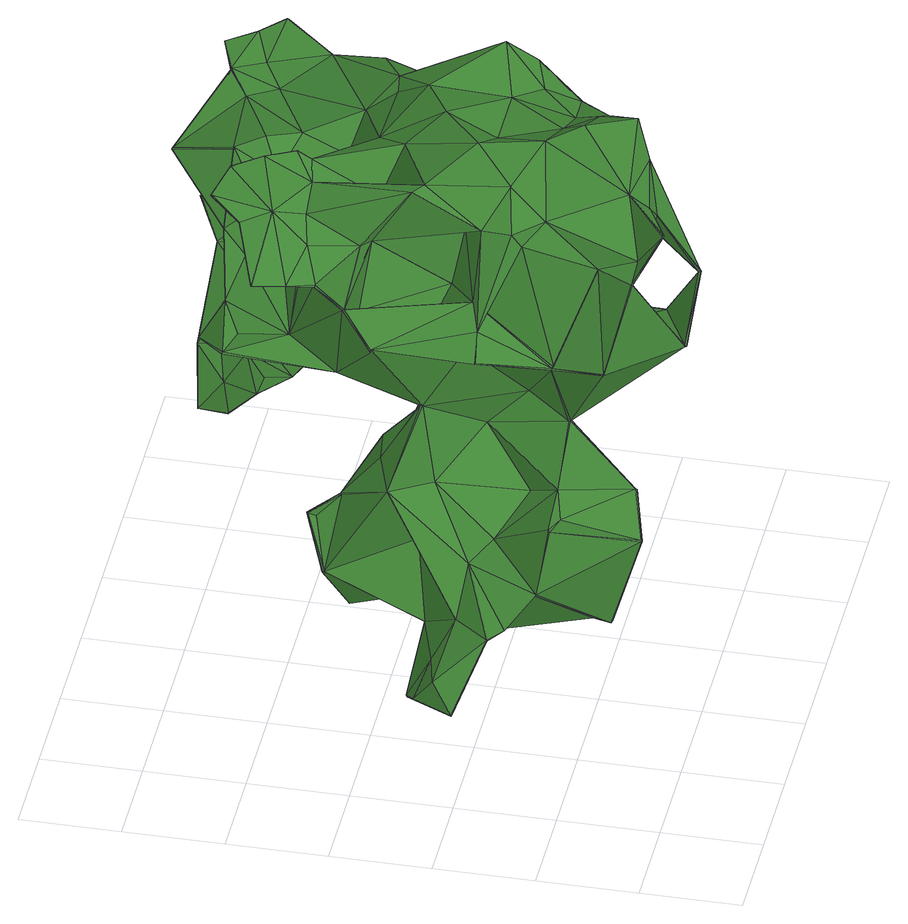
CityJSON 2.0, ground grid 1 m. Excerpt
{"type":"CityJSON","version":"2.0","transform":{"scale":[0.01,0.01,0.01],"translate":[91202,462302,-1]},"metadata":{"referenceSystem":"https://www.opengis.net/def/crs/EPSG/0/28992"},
"CityObjects":{
"tree1":{"type":"SolitaryVegetationObject","attributes":{"gtid":295,"crown_width_m":4.89,"crown_median_z":3.47,"trunk_H_m":4.17,"trunk_DBH_m":0.156,"trunk_radius_m":0.0779,"trunk_base_height_m":-0.7,"original_gtid":"300"},"geometry":[{"type":"Solid","lod":"3","boundaries":[[[[0,1,2]],[[3,4,5]],[[6,7,8]],[[9,10,11]],[[12,13,14]],[[15,16,2]],[[17,18,19]],[[20,21,22]],[[23,24,25]],[[26,27,28]],[[29,28,27]],[[30,31,32]],[[33,34,35]],[[17,19,36]],[[37,38,39]],[[39,38,40]],[[41,22,21]],[[42,43,44]],[[45,46,47]],[[48,47,46]],[[49,12,50]],[[51,52,53]],[[54,28,55]],[[34,56,35]],[[57,58,59]],[[60,61,57]],[[61,60,62]],[[63,64,65]],[[4,66,5]],[[31,67,68]],[[69,70,71]],[[72,73,74]],[[75,76,77]],[[78,10,79]],[[80,81,82]],[[83,84,56]],[[82,85,84]],[[81,84,85]],[[86,13,12]],[[87,3,88]],[[89,90,91]],[[15,92,93]],[[40,38,94]],[[95,96,97]],[[50,98,49]],[[99,98,50]],[[2,100,0]],[[66,46,45]],[[101,46,66]],[[102,40,103]],[[41,104,20]],[[12,14,105]],[[106,107,108]],[[109,110,111]],[[112,25,24]],[[113,24,114]],[[115,116,117]],[[118,119,31]],[[120,121,87]],[[5,66,45]],[[122,87,123]],[[124,125,80]],[[80,126,127]],[[128,13,129]],[[128,129,130]],[[131,132,133]],[[134,135,136]],[[26,137,27]],[[19,18,138]],[[139,140,141]],[[142,143,133]],[[117,133,143]],[[70,69,32]],[[106,108,144]],[[145,44,43]],[[146,147,148]],[[149,150,151]],[[137,149,151]],[[131,116,132]],[[80,125,152]],[[153,154,155]],[[57,156,60]],[[57,59,156]],[[128,157,47]],[[158,159,152]],[[160,152,159]],[[53,52,147]],[[161,162,163]],[[161,164,165]],[[161,165,166]],[[58,115,117]],[[167,168,169]],[[39,170,171]],[[39,171,77]],[[54,55,172]],[[98,173,107]],[[2,174,79]],[[36,67,30]],[[175,176,177]],[[178,179,180]],[[181,103,182]],[[183,184,107]],[[185,186,187]],[[188,118,189]],[[189,118,68]],[[114,112,113]],[[119,70,32]],[[31,119,32]],[[172,190,191]],[[144,98,107]],[[127,34,33]],[[192,193,181]],[[194,195,196]],[[12,49,86]],[[197,86,49]],[[43,102,145]],[[198,199,200]],[[51,201,150]],[[202,150,201]],[[86,203,13]],[[197,203,86]],[[111,204,205]],[[144,49,98]],[[87,88,123]],[[30,18,17]],[[105,50,12]],[[206,138,18]],[[206,18,30]],[[49,144,197]],[[92,207,93]],[[208,21,26]],[[209,111,205]],[[209,205,210]],[[198,140,211]],[[137,212,149]],[[118,31,213]],[[214,94,37]],[[215,94,214]],[[186,216,187]],[[77,217,75]],[[168,8,218]],[[93,11,15]],[[142,219,220]],[[20,212,21]],[[221,222,223]],[[215,24,23]],[[114,24,215]],[[30,67,31]],[[26,212,137]],[[152,125,224]],[[182,93,181]],[[2,1,225]],[[127,226,227]],[[214,228,215]],[[158,215,228]],[[158,228,214]],[[229,226,89]],[[20,230,231]],[[104,230,20]],[[218,232,169]],[[152,160,233]],[[36,30,17]],[[3,87,4]],[[234,235,236]],[[237,127,227]],[[238,239,175]],[[83,165,164]],[[240,241,3]],[[65,193,63]],[[192,63,193]],[[147,52,148]],[[242,7,219]],[[243,244,245]],[[231,212,20]],[[177,187,246]],[[132,116,247]],[[248,87,121]],[[209,249,201]],[[209,201,51]],[[172,191,250]],[[182,40,251]],[[23,252,251]],[[28,29,253]],[[41,20,22]],[[254,236,255]],[[254,255,256]],[[179,178,257]],[[37,244,258]],[[56,81,33]],[[259,260,261]],[[262,263,264]],[[175,92,238]],[[36,19,155]],[[111,265,109]],[[177,207,92]],[[8,7,266]],[[13,267,129]],[[268,28,253]],[[66,269,125]],[[11,251,270]],[[11,78,251]],[[183,107,271]],[[107,173,271]],[[272,273,243]],[[219,142,242]],[[274,269,4]],[[275,276,132]],[[131,133,117]],[[131,117,116]],[[250,41,21]],[[62,116,61]],[[146,206,277]],[[30,277,206]],[[198,200,140]],[[11,10,78]],[[151,27,137]],[[51,53,109]],[[230,278,190]],[[112,215,25]],[[279,119,280]],[[119,281,280]],[[271,215,158]],[[271,158,183]],[[271,173,99]],[[21,212,26]],[[64,145,65]],[[43,170,102]],[[282,43,283]],[[206,284,199]],[[215,112,114]],[[24,113,112]],[[99,50,105]],[[285,195,259]],[[190,179,230]],[[21,208,250]],[[26,28,54]],[[26,54,208]],[[278,41,250]],[[278,104,41]],[[225,15,2]],[[286,90,200]],[[261,287,288]],[[226,237,227]],[[229,237,226]],[[34,127,237]],[[289,290,291]],[[91,292,89]],[[253,29,166]],[[68,213,31]],[[278,191,190]],[[213,293,118]],[[23,25,252]],[[101,294,46]],[[34,166,56]],[[166,83,56]],[[225,1,295]],[[219,75,217]],[[79,213,0]],[[296,248,121]],[[297,291,290]],[[4,87,160]],[[223,298,299]],[[250,54,172]],[[250,208,54]],[[300,0,213]],[[109,301,110]],[[53,301,109]],[[302,216,303]],[[36,154,67]],[[68,67,154]],[[124,304,125]],[[95,304,124]],[[305,25,306]],[[286,307,90]],[[203,108,308]],[[203,308,13]],[[309,77,171]],[[309,171,43]],[[190,172,179]],[[310,184,183]],[[104,278,230]],[[288,287,281]],[[311,312,313]],[[161,166,151]],[[14,13,128]],[[1,0,300]],[[234,314,97]],[[52,51,290]],[[166,29,151]],[[107,106,144]],[[157,128,130]],[[116,115,61]],[[315,118,316]],[[315,316,259]],[[230,179,257]],[[115,58,57]],[[138,139,19]],[[317,318,319]],[[317,319,257]],[[102,170,39]],[[92,141,238]],[[37,94,38]],[[95,235,96]],[[4,269,66]],[[225,92,15]],[[134,136,241]],[[210,249,209]],[[33,80,127]],[[320,293,10]],[[320,10,321]],[[182,251,93]],[[247,62,322]],[[62,247,116]],[[1,300,320]],[[293,320,300]],[[253,166,34]],[[253,34,323]],[[68,293,300]],[[189,68,154]],[[247,275,132]],[[71,279,301]],[[272,78,79]],[[51,150,149]],[[323,324,229]],[[324,237,229]],[[34,237,324]],[[323,34,324]],[[130,325,157]],[[309,43,143]],[[278,250,191]],[[179,172,180]],[[172,55,180]],[[164,235,326]],[[164,326,83]],[[327,89,28]],[[89,327,229]],[[246,216,302]],[[118,328,316]],[[224,125,269]],[[329,274,159]],[[229,327,323]],[[253,323,327]],[[253,327,268]],[[28,268,327]],[[284,206,146]],[[182,103,40]],[[294,48,46]],[[220,330,309]],[[53,331,301]],[[30,69,277]],[[77,76,39]],[[202,249,162]],[[151,29,27]],[[223,332,298]],[[222,332,223]],[[129,325,130]],[[200,199,284]],[[56,84,81]],[[138,333,139]],[[219,330,220]],[[25,215,306]],[[271,306,215]],[[204,111,332]],[[223,287,261]],[[68,300,213]],[[236,210,255]],[[334,96,235]],[[301,335,110]],[[0,100,79]],[[160,159,274]],[[315,261,288]],[[315,259,261]],[[30,32,69]],[[87,122,336]],[[87,336,120]],[[75,219,76]],[[299,337,281]],[[335,337,110]],[[298,110,337]],[[298,337,299]],[[149,290,51]],[[297,290,149]],[[217,309,330]],[[243,258,244]],[[257,178,317]],[[305,306,329]],[[147,146,277]],[[235,95,326]],[[117,43,59]],[[59,58,117]],[[338,140,200]],[[120,194,196]],[[244,37,167]],[[168,37,39]],[[167,37,168]],[[141,295,139]],[[153,295,320]],[[155,295,153]],[[276,232,132]],[[132,232,218]],[[122,221,339]],[[226,232,89]],[[127,232,226]],[[204,332,222]],[[118,293,68]],[[80,152,126]],[[257,319,230]],[[139,295,155]],[[19,139,155]],[[284,312,200]],[[219,7,76]],[[6,76,7]],[[322,42,186]],[[64,186,42]],[[279,280,335]],[[309,143,220]],[[77,309,217]],[[65,145,264]],[[291,297,231]],[[212,231,297]],[[276,89,232]],[[168,76,6]],[[184,308,108]],[[40,94,23]],[[40,23,251]],[[266,340,8]],[[35,56,33]],[[329,269,274]],[[307,317,178]],[[311,286,312]],[[148,312,146]],[[284,146,312]],[[200,90,341]],[[342,245,343]],[[99,173,344]],[[247,322,186]],[[332,111,345]],[[332,345,298]],[[102,39,40]],[[262,102,103]],[[310,101,267]],[[162,249,163]],[[329,224,269]],[[315,288,119]],[[315,119,118]],[[119,288,281]],[[57,61,115]],[[132,218,8]],[[168,39,76]],[[210,236,163]],[[136,135,3]],[[3,135,88]],[[160,274,4]],[[47,346,128]],[[149,212,297]],[[108,107,184]],[[177,176,347]],[[82,84,124]],[[218,169,168]],[[101,95,348]],[[101,348,267]],[[202,201,249]],[[322,62,349]],[[170,43,171]],[[62,60,349]],[[156,349,60]],[[214,159,158]],[[305,159,273]],[[159,214,273]],[[305,329,159]],[[219,217,330]],[[243,245,342]],[[318,312,148]],[[318,313,312]],[[200,312,286]],[[64,44,145]],[[42,44,64]],[[301,331,71]],[[164,163,235]],[[164,161,163]],[[55,28,292]],[[262,103,263]],[[263,103,350]],[[326,84,83]],[[80,82,124]],[[238,140,338]],[[129,351,348]],[[294,101,310]],[[125,101,66]],[[124,84,95]],[[326,95,84]],[[348,325,129]],[[210,163,249]],[[239,238,352]],[[239,352,276]],[[248,160,87]],[[136,3,241]],[[1,320,295]],[[273,272,353]],[[343,296,196]],[[138,211,140]],[[221,194,339]],[[347,176,275]],[[155,154,36]],[[341,352,238]],[[238,338,341]],[[341,338,200]],[[33,81,80]],[[216,246,187]],[[177,185,187]],[[92,175,177]],[[181,350,103]],[[236,235,163]],[[72,313,354]],[[355,313,72]],[[89,292,28]],[[329,356,224]],[[169,232,357]],[[244,357,233]],[[167,357,244]],[[167,169,357]],[[256,205,135]],[[88,135,205]],[[88,205,204]],[[214,258,273]],[[99,358,271]],[[186,64,303]],[[231,289,291]],[[230,289,231]],[[321,188,189]],[[118,188,321]],[[52,290,359]],[[334,234,97]],[[319,318,289]],[[319,289,230]],[[318,317,313]],[[289,318,148]],[[247,185,275]],[[238,141,140]],[[215,23,94]],[[189,154,153]],[[267,13,308]],[[184,267,308]],[[152,233,126]],[[233,127,126]],[[160,248,233]],[[196,121,120]],[[248,296,233]],[[141,225,295]],[[118,360,342]],[[9,321,10]],[[240,325,348]],[[342,360,243]],[[343,245,361]],[[362,251,243]],[[360,118,321]],[[223,260,221]],[[261,260,223]],[[234,236,254]],[[2,79,100]],[[334,235,234]],[[93,9,11]],[[251,9,93]],[[74,286,311]],[[74,311,313]],[[355,74,313]],[[194,259,195]],[[243,78,272]],[[156,282,349]],[[243,273,258]],[[151,202,161]],[[162,161,202]],[[151,150,202]],[[157,240,45]],[[240,5,45]],[[273,252,305]],[[305,252,25]],[[273,251,252]],[[59,43,282]],[[59,282,156]],[[185,247,186]],[[189,153,320]],[[347,275,185]],[[310,267,184]],[[128,346,14]],[[47,48,346]],[[347,185,177]],[[189,320,321]],[[99,344,98]],[[342,328,118]],[[352,90,276]],[[352,341,90]],[[89,276,90]],[[221,122,222]],[[285,196,195]],[[328,342,363]],[[328,363,259]],[[360,321,9]],[[360,9,243]],[[157,325,240]],[[196,296,121]],[[8,364,132]],[[168,6,8]],[[340,364,8]],[[365,364,340]],[[83,166,165]],[[15,11,270]],[[142,340,266]],[[354,313,307]],[[307,313,317]],[[270,251,16]],[[353,16,251]],[[353,174,16]],[[15,270,16]],[[2,16,174]],[[79,174,353]],[[79,353,272]],[[353,251,273]],[[180,307,178]],[[204,123,88]],[[55,292,180]],[[180,292,307]],[[91,307,292]],[[335,280,337]],[[122,123,222]],[[222,123,204]],[[120,339,194]],[[243,251,78]],[[362,243,9]],[[362,9,251]],[[127,357,232]],[[233,357,127]],[[175,239,176]],[[275,176,276]],[[276,176,239]],[[343,361,296]],[[81,85,82]],[[286,73,307]],[[74,73,286]],[[72,74,355]],[[307,73,72]],[[307,72,354]],[[101,304,95]],[[271,294,356]],[[310,356,294]],[[117,143,43]],[[206,199,138]],[[310,183,356]],[[307,91,90]],[[101,125,304]],[[306,356,329]],[[271,356,306]],[[199,198,211]],[[138,199,211]],[[140,139,333]],[[140,333,138]],[[234,134,314]],[[141,92,225]],[[234,254,134]],[[134,254,135]],[[256,135,254]],[[45,47,157]],[[348,351,267]],[[129,267,351]],[[193,65,264]],[[262,264,102]],[[145,102,264]],[[263,193,264]],[[263,350,193]],[[193,350,181]],[[233,361,244]],[[296,361,233]],[[245,244,361]],[[363,285,259]],[[343,196,285]],[[343,285,363]],[[343,363,342]],[[266,242,142]],[[220,143,142]],[[364,133,132]],[[364,365,133]],[[142,133,340]],[[365,340,133]],[[52,359,148]],[[148,359,289]],[[289,359,290]],[[259,316,328]],[[314,241,240]],[[314,134,241]],[[240,3,5]],[[334,97,96]],[[240,97,314]],[[240,348,97]],[[95,97,348]],[[53,147,331]],[[277,331,147]],[[242,266,7]],[[37,258,214]],[[42,283,43]],[[322,283,42]],[[322,349,283]],[[282,283,349]],[[213,79,10]],[[213,10,293]],[[301,279,335]],[[70,279,71]],[[194,260,259]],[[221,260,194]],[[246,302,207]],[[339,336,122]],[[98,344,173]],[[339,120,336]],[[69,71,277]],[[331,277,71]],[[298,345,110]],[[111,110,345]],[[281,287,299]],[[223,299,287]],[[209,265,111]],[[14,346,105]],[[224,366,152]],[[152,366,158]],[[183,158,366]],[[356,183,366]],[[356,366,224]],[[256,255,205]],[[210,205,255]],[[279,70,119]],[[281,337,280]],[[93,207,181]],[[181,207,192]],[[63,303,64]],[[246,207,177]],[[216,186,303]],[[302,303,63]],[[99,105,358]],[[207,302,192]],[[192,302,63]],[[144,108,203]],[[144,203,197]],[[294,271,358]],[[294,358,48]],[[346,48,358]],[[346,358,105]],[[109,265,51]],[[209,51,265]],[[367,368,369]],[[367,369,370]],[[370,369,371]],[[370,371,372]],[[369,368,373]],[[369,373,371]],[[371,373,374]],[[371,374,372]],[[373,368,375]],[[373,375,374]],[[374,375,376]],[[374,376,372]],[[375,368,377]],[[375,377,376]],[[376,377,378]],[[376,378,372]],[[377,368,379]],[[377,379,378]],[[378,379,380]],[[378,380,372]],[[379,368,381]],[[379,381,380]],[[380,381,382]],[[380,382,372]],[[381,368,383]],[[381,383,382]],[[382,383,384]],[[382,384,372]],[[383,368,385]],[[383,385,384]],[[384,385,386]],[[384,386,372]],[[385,368,387]],[[385,387,386]],[[386,387,388]],[[386,388,372]],[[387,368,389]],[[387,389,388]],[[388,389,390]],[[388,390,372]],[[389,368,391]],[[389,391,390]],[[390,391,392]],[[390,392,372]],[[391,368,393]],[[391,393,392]],[[392,393,394]],[[392,394,372]],[[393,368,395]],[[393,395,394]],[[394,395,396]],[[394,396,372]],[[395,368,397]],[[395,397,396]],[[396,397,398]],[[396,398,372]],[[397,368,399]],[[397,399,398]],[[398,399,400]],[[398,400,372]],[[399,368,401]],[[399,401,400]],[[400,401,402]],[[400,402,372]],[[401,368,403]],[[401,403,402]],[[402,403,404]],[[402,404,372]],[[403,368,405]],[[403,405,404]],[[404,405,406]],[[404,406,372]],[[405,368,407]],[[405,407,406]],[[406,407,408]],[[406,408,372]],[[407,368,409]],[[407,409,408]],[[408,409,410]],[[408,410,372]],[[409,368,411]],[[409,411,410]],[[410,411,412]],[[410,412,372]],[[411,368,413]],[[411,413,412]],[[412,413,414]],[[412,414,372]],[[413,368,415]],[[413,415,414]],[[414,415,416]],[[414,416,372]],[[415,368,367]],[[415,367,416]],[[416,367,370]],[[416,370,372]]]]}]}
},
"vertices":[
[295,20,475],[220,19,440],[270,55,397],[458,420,449],[425,368,439],[493,399,392],[156,339,267],[149,363,245],[155,340,269],[232,123,435],[301,55,421],[270,57,398],[358,517,199],[398,528,245],[399,527,244],[269,56,398],[334,96,335],[170,32,601],[174,57,566],[152,59,553],[152,446,637],[138,450,624],[138,451,625],[312,202,241],[430,288,190],[362,291,260],[129,369,608],[230,413,497],[141,387,457],[215,444,489],[237,78,596],[311,73,586],[325,87,622],[232,413,495],[178,456,460],[216,444,487],[171,31,601],[252,226,296],[250,206,270],[181,225,246],[250,204,270],[107,456,633],[109,144,209],[121,232,142],[163,98,152],[520,473,360],[470,469,344],[461,499,321],[438,450,297],[338,486,211],[367,494,226],[275,327,601],[245,296,619],[301,268,621],[99,363,592],[74,350,566],[235,468,502],[36,246,126],[61,258,111],[61,257,109],[13,205,128],[27,226,154],[50,178,194],[147,47,260],[161,80,150],[163,79,151],[491,399,391],[232,57,587],[266,57,555],[297,133,627],[346,128,604],[337,162,591],[167,325,475],[171,257,467],[205,243,492],[247,290,152],[237,327,188],[233,264,166],[348,145,387],[303,55,420],[332,403,448],[271,428,523],[359,435,462],[321,537,525],[336,514,510],[299,435,539],[356,519,200],[396,385,498],[456,409,556],[115,336,438],[89,298,488],[87,298,486],[191,125,358],[193,125,358],[310,204,242],[402,494,439],[427,495,549],[506,499,457],[342,458,236],[369,466,248],[302,54,420],[468,469,346],[175,180,236],[178,149,269],[107,455,634],[398,505,249],[351,454,249],[345,425,258],[377,476,257],[358,296,608],[435,237,613],[395,332,587],[430,290,190],[431,289,188],[429,290,189],[58,233,159],[80,214,192],[115,251,160],[296,96,545],[361,123,595],[334,337,558],[302,348,513],[437,330,535],[457,358,558],[357,466,430],[394,413,411],[275,324,413],[207,346,443],[465,521,318],[463,522,319],[496,545,346],[154,265,227],[120,288,302],[129,351,194],[474,484,560],[488,458,570],[443,470,548],[161,370,621],[173,95,552],[136,82,456],[147,134,449],[137,83,455],[129,353,193],[146,276,165],[340,459,237],[165,99,152],[195,184,620],[238,224,635],[149,258,644],[183,376,632],[270,382,520],[248,436,526],[336,346,411],[188,85,543],[174,55,564],[154,58,552],[14,205,127],[525,515,348],[359,327,314],[386,317,346],[338,344,412],[300,473,551],[313,444,559],[393,480,544],[321,536,527],[300,473,549],[233,469,504],[224,248,334],[200,308,310],[209,278,337],[129,217,218],[148,274,165],[51,374,578],[347,426,257],[335,95,335],[191,127,358],[201,208,338],[162,132,297],[73,348,568],[50,372,579],[72,349,566],[201,65,281],[218,150,327],[368,395,287],[400,476,270],[128,187,256],[85,137,228],[98,128,296],[220,125,529],[207,91,538],[29,401,590],[31,402,589],[200,63,281],[148,49,259],[325,286,578],[297,257,561],[288,289,522],[337,486,213],[153,210,510],[164,167,574],[124,202,498],[321,367,543],[288,428,535],[365,496,228],[458,358,560],[456,409,558],[180,147,595],[199,64,282],[108,402,615],[361,358,568],[411,451,544],[149,133,449],[169,417,639],[295,21,476],[339,231,319],[360,292,259],[96,126,295],[246,290,150],[153,301,317],[237,329,187],[163,333,135],[414,269,570],[450,298,545],[425,236,583],[398,340,384],[220,21,439],[117,336,437],[141,387,455],[371,300,302],[109,446,448],[108,397,622],[169,417,641],[151,262,385],[275,322,412],[459,514,557],[424,501,550],[424,500,552],[142,436,448],[147,135,447],[209,169,375],[507,498,455],[507,498,457],[131,351,193],[335,172,389],[263,219,395],[264,185,446],[131,123,285],[110,208,237],[302,363,467],[332,413,554],[91,425,616],[278,167,339],[340,230,317],[176,456,462],[474,484,562],[442,470,550],[487,459,571],[99,361,594],[332,207,358],[330,198,560],[377,221,589],[368,189,571],[120,140,209],[119,138,210],[164,98,153],[374,329,584],[145,371,249],[433,493,305],[142,437,450],[400,339,384],[334,96,337],[370,395,285],[350,145,387],[365,203,345],[399,338,386],[149,248,299],[150,260,385],[280,168,616],[90,425,618],[367,156,583],[399,157,580],[400,156,579],[58,231,157],[80,212,190],[160,176,589],[295,256,562],[152,212,512],[402,193,585],[384,163,575],[161,369,623],[183,374,634],[184,388,641],[102,328,521],[293,22,475],[437,449,298],[219,20,440],[273,288,495],[185,389,639],[436,237,611],[436,205,594],[293,20,476],[377,220,591],[147,48,261],[146,48,260],[434,450,428],[373,299,302],[373,308,296],[102,326,522],[396,505,251],[188,281,150],[436,450,299],[211,231,554],[163,206,588],[135,306,582],[508,500,456],[367,156,581],[336,162,589],[118,314,587],[135,267,644],[127,368,610],[220,21,441],[230,122,436],[60,163,200],[152,477,433],[153,475,432],[494,544,347],[338,513,511],[110,445,450],[229,171,563],[388,318,345],[217,296,160],[300,218,598],[449,298,547],[138,83,456],[457,496,552],[402,193,587],[361,356,566],[435,205,596],[92,197,485],[374,328,582],[144,370,249],[91,198,484],[281,172,471],[237,240,477],[352,452,247],[415,270,572],[435,493,304],[181,162,279],[474,484,353],[51,178,192],[145,120,275],[459,500,323],[151,217,457],[336,97,336],[104,328,522],[216,320,550],[370,395,287],[235,246,428],[402,475,268],[211,314,579],[281,170,469],[236,245,429],[252,187,433],[231,203,519],[154,339,268],[147,362,245],[361,328,314],[283,252,30],[275,252,30],[283,254,30],[267,276,447],[267,278,447],[260,276,447],[282,255,30],[266,280,447],[281,257,30],[265,281,447],[279,259,30],[264,283,447],[277,259,30],[262,284,447],[276,260,30],[260,284,447],[274,260,30],[258,284,447],[271,259,30],[256,283,447],[270,258,30],[254,282,447],[268,256,30],[253,280,447],[268,254,30],[252,279,447],[267,252,30],[252,277,447],[267,250,30],[252,275,447],[268,248,30],[253,273,447],[269,247,30],[254,271,447],[271,245,30],[255,270,447],[273,245,30],[257,269,447],[275,244,30],[259,268,447],[277,244,31],[261,269,448],[279,245,31],[263,269,448],[280,246,31],[265,270,448],[282,248,31],[266,272,448],[282,249,30],[267,274,447]
]}
